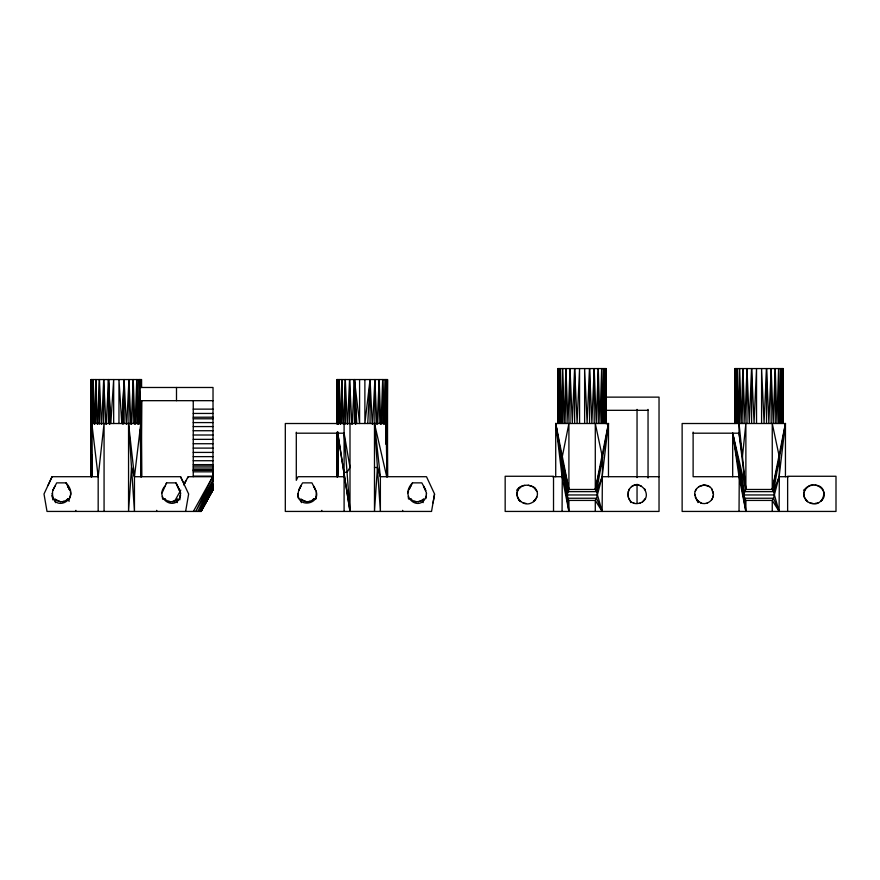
<?xml version="1.0" encoding="UTF-8"?>
<svg xmlns="http://www.w3.org/2000/svg" width="880" height="880" viewBox="0 0 880 880"><rect width="100%" height="100%" fill="white"/><g stroke="black" fill="none" stroke-linecap="round" stroke-linejoin="round"><path stroke-width="1.32" d="M337.216 432.179L336.963 476.707L337.073 433.191L337.48 473.99M92.334 424.083L91.586 379.555L91.036 476.707L91.036 379.555L141.592 379.555L141.592 387.486M337.26 424.083L337.513 379.555L338.261 424.083M344.102 511.434L344.102 423.511M384.12 424.083L385.33 379.555L386.969 476.707L387.519 379.555L336.963 379.555L336.963 423.346M579.568 423.324L579.568 368.566L577.093 422.631L574.629 368.566L572.319 422.631L570.009 368.566L567.963 422.631L565.917 368.566L564.234 422.631L562.54 368.566L561.275 422.631L560.01 368.566L559.229 422.631L558.448 368.566L558.184 422.631L557.92 368.566L606.276 368.566L606.276 423.874M756.536 423.324L756.536 368.566L754.061 422.631L751.597 368.566L749.287 422.631L746.977 368.566L744.931 422.631L742.885 368.566L741.191 422.631L739.508 368.566L738.232 422.631L736.978 368.566L736.197 422.631L735.416 368.566L735.152 422.631L734.888 368.566L783.244 368.566L783.244 423.324M783.244 368.566L782.98 422.631L782.716 368.566L781.935 422.631L781.154 368.566L779.889 422.631L778.624 368.566L776.93 422.631L775.247 368.566L773.201 422.631L771.155 368.566L768.845 422.631L766.535 368.566L764.06 422.631L761.585 368.566L761.585 423.324M213.026 472.956L213.026 480.359L197.934 511.434L213.026 484.253L212.982 485.881M140.36 436.227L141.042 476.707L141.592 400.675L141.592 476.707L141.042 400.675L140.492 438.691L140.36 433.411M91.036 379.555L91.586 476.707L91.949 455.114M92.477 424.083L93.225 379.555L94.435 424.083M337.26 432.179L337.513 476.707L338.261 432.179M338.393 424.083L339.152 379.555L340.351 424.083M385.88 444.323L386.969 379.555L387.519 476.707L387.519 379.555M561.693 457.589L568.909 489.478L595.287 489.478L608.476 423.511L602.129 476.707L596.541 498.245L602.129 511.434L596.541 491.656L595.287 489.478L595.287 423.511L602.503 457.589L602.129 511.434L595.287 500.423L568.909 500.423L567.655 498.245C567.358 484.616 559.405 469.964 562.32 456.5L568.909 423.511L568.909 489.478L567.149 494.956L568.909 511.434L562.067 476.707L555.72 423.511L608.476 423.511L608.476 476.707M787.633 511.434L787.633 476.267L836 476.267L836 511.434L682.132 511.434L682.132 423.511L785.444 423.511L779.097 476.707L773.509 498.245L779.097 511.434L773.509 491.656L772.255 489.478L772.255 423.511L779.471 457.589L779.097 511.434L772.255 500.423L745.877 500.423L744.623 498.245L739.288 472.307L738.65 465.718L744.106 494.956L745.877 511.434L739.035 476.707L732.688 433.191L732.688 476.707M605.748 423.324L605.748 368.566L604.967 422.631L604.186 368.566L602.921 422.631L601.656 368.566L599.962 422.631L598.279 368.566L596.233 422.631L594.187 368.566L591.877 422.631L589.567 368.566L587.103 422.631L584.628 368.566L584.628 423.324M123.002 424.347L124.124 379.555L126.335 424.083M94.655 424.083L95.865 379.555L97.482 424.083M138.193 424.083L139.403 379.555L140.184 424.006M213.026 487.344L200.75 511.434L213.026 489.742L213.026 486.607L212.982 489.83L200.981 511.434L210.584 492.844M340.571 424.083L341.792 379.555L343.409 424.083M562.067 511.434L562.32 467.467L567.149 494.956L597.047 494.956M97.779 424.083L99.396 379.555L101.365 424.083M135.146 424.083L136.763 379.555L137.973 424.083M343.706 424.083L345.323 379.555L347.281 424.083M381.062 424.083L382.69 379.555L383.9 424.083M122.276 423.511L124.124 379.555L124.124 423.346M101.717 424.083L103.675 379.555L105.886 424.083M131.274 424.083L133.232 379.555L134.849 424.083M347.644 424.083L349.602 379.555L351.813 424.083M377.19 424.083L379.148 379.555L380.776 424.083M106.293 424.083L108.504 379.555L110.825 423.511L113.674 379.555L113.674 423.511M126.742 424.083L128.953 379.555L130.911 424.083M352.22 424.083L354.431 379.555L359.59 423.511L359.59 379.555M372.658 424.083L374.88 379.555L376.838 424.083M124.124 379.555L121.814 423.511L118.965 379.555L118.965 423.511M367.741 423.511L370.051 379.555L372.262 424.083M739.035 511.434L739.288 472.307M52.096 494.065L52.096 493.482M298.023 494.065L298.023 493.482M377.432 467.467L374.484 511.434L374.484 423.511L386.727 476.707L386.727 423.511L285.307 423.511L285.307 511.434L431.541 511.434L434.555 493.999L426.492 476.707L380.38 476.707L377.432 467.467L374.484 467.467M183.018 481.954L180.565 476.707L134.453 476.707L131.516 467.467L128.557 511.434L128.557 423.511L134.453 511.434L134.453 476.707L140.8 423.511L91.828 423.511L91.828 476.707M385.913 430.331L386.727 423.511M162.074 492.91L166.595 482.867L175.945 482.867L180.532 492.899L179.795 499.873M408.001 492.91L408.573 490.666M426.536 494.076L426.459 493.482M315.92 499.07L316.338 491.744L311.96 482.867L302.61 482.867C299.618 487.531 296.813 492.965 298.584 498.586L298.023 495.242C299.277 508.123 319.814 503.8 316.338 491.744M425.898 498.586L426.459 492.899L423.577 486.134L425.546 490.039M177.188 502.645L177.716 498.883C174.46 502.711 167.783 502.667 164.648 498.685L163.57 498.685M423.104 502.645L423.643 498.883C420.376 502.722 413.71 502.667 410.575 498.685L409.497 498.685M774.015 494.956L744.106 494.956L744.623 491.656L732.688 433.191L745.877 511.434L745.877 500.423M815.111 485.166C830.313 485.793 823.504 508.904 810.095 502.964C803.979 501.149 801.702 492.525 806.366 488.103C814.484 478.654 831.237 491.931 821.161 500.984M524.634 485.386C507.837 489.5 522.335 512.237 534.567 500.709C545.017 488.015 524.161 479.16 516.67 490.27M641.234 486.068C624.811 478.764 623.062 508.761 640.618 502.832M695.002 495.737C692.67 485.771 708.378 480.722 712.338 490.105M700.535 502.832C705.727 505.318 712.668 501.49 713.218 495.737M804.012 492.877C804.485 488.532 808.632 485.221 812.911 485.166M628.166 491.403L628.166 497.178M712.998 497.178L713.46 494.285L711.667 488.796M433.048 502.898L434.555 494.351M567.149 494.956L561.429 459.239L567.655 491.656L596.541 491.656L608.476 423.511M779.471 457.589L772.255 489.478L745.877 489.478L739.035 423.511L739.035 433.191L742.456 456.5L745.877 423.511L745.877 489.478L744.623 491.656L773.509 491.656L785.444 423.511L785.444 476.707M185.625 511.434L188.639 493.999L180.565 476.707M75.713 511.434L75.911 510.345M321.64 511.434L321.838 510.345M772.255 489.478L785.444 423.511M595.287 489.478L602.503 457.589M180.334 496.023L180.532 495.242C176.385 512.501 153.725 498.685 164.89 486.134M52.679 490.633C49.874 514.349 82.907 500.94 66.033 482.867L56.694 482.867L52.679 490.633L53.328 489.434M426.261 496.023C420.684 513.018 398.332 497.409 412.522 482.867L421.861 482.867L425.282 489.401M596.541 491.656L602.129 476.707L659.032 476.707M773.509 491.656L779.097 476.707L788.612 476.707M412.522 482.867L409.002 489.577L410.806 486.134M69.553 498.575L70.708 494.076L70.411 491.744M315.469 498.575L316.283 496.518M104.071 511.434L104.071 423.511L98.175 476.707L52.063 476.707L44 493.999L47.014 511.434L201.124 511.434L212.982 489.588L200.981 511.434M48.026 485.353L52.063 476.707M52.998 490.039L54.978 486.134M212.663 476.707L195.767 511.434L213.026 480.359L212.663 476.707L193.369 511.434M212.982 484.341L199.639 511.434L212.982 487.432M695.233 491.403L696.553 488.796M628.826 490.105L629.486 488.796M645.271 498.476L642.543 501.853L639.936 503.173M711.667 499.785L712.338 498.476M299.222 489.423L300.905 486.134L298.606 490.633M536.921 497.112L533.61 501.666L535.623 499.653L534.215 501.05M166.133 483.747L166.595 482.867M201.124 511.434L212.982 489.412M183.568 483.131L184.074 484.209L186.252 480.293M212.982 490.094L213.026 387.486L139.953 387.486L141.042 379.555L141.042 387.486M298.925 490.039L299.255 489.434M184.074 484.209L184.668 483.131M184.327 483.747L185.328 481.954M187.352 478.302L188.243 476.707L213.026 476.707L213.026 476.135L193.248 476.135M174.108 502.15L180.796 490.116M183.689 484.913L188.243 476.707M69.058 501.435L69.058 498.685L67.98 498.685C64.845 502.667 58.179 502.711 54.912 498.883L55.451 502.645M314.985 498.685L313.907 498.685C310.772 502.667 304.095 502.711 300.839 498.883L301.367 502.645M67.243 499.51L67.98 498.685M313.17 499.51L313.907 498.685M519.486 488.103L519.079 488.521L520.091 487.509M642.543 501.853C652.454 495.066 640.882 479.534 631.554 486.728M520.685 486.915C516.175 490.116 515.669 497.453 520.003 500.984M807.554 486.915L803.539 490.27M821.436 500.709L822.107 500.049L821.711 500.434M177.155 499.51L172.194 501.721M421.586 500.588L423.071 499.51M315.359 489.412L313.665 486.134L315.909 490.666M180.532 492.899L176.407 483.747M698.621 486.728L704.11 484.946L709.599 486.728M706.992 503.173L707.685 502.832M420.75 500.962L418.11 501.721M62.282 501.721L64.086 501.336M308.209 501.721L310.002 501.336M815.111 503.415L817.938 502.964M605.748 397.133L659.032 397.133L659.032 511.434L505.164 511.434L505.164 476.267L553.52 476.267L553.52 511.434M139.403 423.346L139.403 379.555L139.953 400.675L213.026 400.675M193.248 409.134L213.026 409.134M605.748 410.322L648.043 410.322M193.248 413.446L213.026 413.446M193.248 417.241L213.026 417.197M193.248 418.781L213.026 418.781M193.248 422.587L213.026 422.587M193.248 426.569L213.026 426.569M193.248 430.727L213.026 430.727M296.296 433.191L344.102 433.191L349.998 467.467L347.039 472.307L349.998 511.434L337.744 433.191L337.744 476.707M693.121 433.191L739.035 433.191L745.877 489.478L732.688 433.191L744.623 498.245L773.509 498.245L772.255 500.423L772.255 511.434M193.248 435.006L213.026 435.006M193.248 439.351L213.026 439.351M193.248 443.729L213.026 443.729M193.248 448.107L213.026 448.107M193.248 452.419L213.026 452.419M193.248 456.632L213.026 456.632M193.248 460.724L213.026 460.724M193.248 464.618L213.026 464.618M193.248 466.092L213.026 466.092M193.248 468.006L213.026 468.006M193.248 469.81L213.026 469.81M193.248 470.118L213.026 470.118M193.248 470.316L197.648 470.118M193.248 471.823L213.026 471.823M337.744 433.191L343.871 472.307L347.039 472.307L344.102 433.191M344.102 476.707L297.99 476.707L296.296 480.326L296.296 432.223M552.552 476.707L562.067 476.707M739.035 476.707L693.121 476.707L693.121 432.102M567.655 498.245L596.541 498.245L595.287 500.423L595.287 511.434M180.532 494.065L180.532 493.482M810.095 502.964L812.911 503.415M523.226 502.964L526.053 503.415M528.242 485.166L533.61 486.915L536.921 491.469M414.469 501.336L416.273 501.721M168.553 501.336L170.346 501.721M306.361 501.721L301.4 499.51M60.445 501.721L55.484 499.51M633.479 502.832L634.161 503.173M694.771 494.285L696.553 499.785L701.228 503.173M698.621 501.853L695.233 497.178M807.554 501.666L804.243 497.112L803.803 494.285M534.842 488.147L534.215 487.531L535.623 488.928M518.661 499.653L520.685 501.666M806.542 500.665L805.948 500.071L806.366 500.478M519.673 500.665L519.079 500.071L519.486 500.478M410.575 498.685L411.312 499.51M164.648 498.685L165.385 499.51M66.033 482.867L69.982 490.666M69.553 489.577L67.749 486.134L69.487 489.489M179.3 489.434L179.63 490.039M425.216 489.434L425.876 490.633M175.945 482.867L179.355 489.401M644.611 488.796L645.271 490.105M628.826 498.476L629.486 499.785M408.199 496.518L408.551 499.07M162.25 496.452L162.657 499.235M696.971 500.203L697.994 502.59M629.904 500.203L630.927 502.59M180.334 492.107L180.125 491.315M52.679 497.508L52.096 495.242L52.833 499.873M555.72 476.707L555.72 423.511L568.909 489.478M732.688 433.191L744.106 494.956M402.644 510.345L402.842 511.434M156.717 510.345L156.915 511.434M568.909 500.423L568.909 511.434L555.72 423.511L567.655 491.656M713.46 494.285L712.998 491.403M555.72 423.511L561.693 460.878M343.871 472.307L349.998 511.434L349.998 423.511M91.828 423.511L98.175 476.707L98.175 511.434M128.557 423.511L134.453 476.707M356.741 423.511L354.431 379.555L354.431 423.346M356.279 423.511L354.431 379.555L355.553 424.347M108.504 423.346L108.504 379.555L110.363 423.511M108.504 379.555L109.626 424.347M139.403 379.555L140.162 424.083M139.953 400.675L140.283 423.753M140.36 429.187L141.042 476.707L141.042 400.675M337.073 423.511L336.963 379.555L337.48 420.761M336.963 379.555L337.216 424.083M782.716 368.566L782.716 423.324M781.154 368.566L781.154 423.324M778.624 368.566L778.624 423.324M775.247 368.566L775.247 423.324M771.155 368.566L771.155 423.324M766.535 368.566L766.535 423.324M751.597 368.566L751.597 423.324M746.977 368.566L746.977 423.324M742.885 368.566L742.885 423.324M739.508 368.566L739.508 423.324M736.978 368.566L736.978 423.324M735.416 368.566L735.416 423.324M734.888 368.566L734.888 423.511M648.043 409.409L648.043 477.994M637.043 409.387L637.043 477.576M637.043 484.22L637.043 503.481M604.186 368.566L604.186 423.324M601.656 368.566L601.656 423.324M598.279 368.566L598.279 423.324M594.187 368.566L594.187 423.324M589.567 368.566L589.567 423.324M574.629 368.566L574.629 423.324M570.009 368.566L570.009 423.324M565.917 368.566L565.917 423.324M562.54 368.566L562.54 423.324M560.01 368.566L560.01 423.324M558.448 368.566L558.448 423.324M557.92 368.566L557.92 423.324M386.969 379.555L386.969 476.707M385.33 379.555L385.33 423.346M382.69 379.555L382.69 423.346M379.148 379.555L379.148 423.346M374.88 379.555L374.88 423.346M370.051 423.346L370.051 379.555L364.881 423.511L364.881 379.555M349.602 379.555L349.602 423.346M345.323 379.555L345.323 424.083M341.792 379.555L341.792 423.346M339.152 379.555L339.152 423.346M337.513 379.555L337.513 424.083M337.513 432.179L337.513 476.707M336.963 432.916L336.963 476.707M193.248 400.675L193.248 476.707M176.495 387.486L176.495 400.675M140.8 423.511L140.8 476.707M136.763 379.555L136.763 423.346M133.232 379.555L133.232 423.346M128.953 379.555L128.953 423.346M103.675 379.555L103.675 423.346M99.396 379.555L99.396 424.083M95.865 379.555L95.865 423.346M93.225 379.555L93.225 423.346M91.586 379.555L91.586 476.707M380.38 476.707L374.484 423.511L380.38 511.434L380.38 476.707"/></g></svg>
